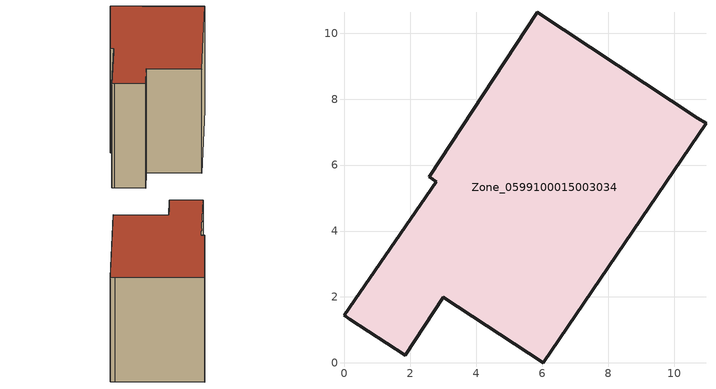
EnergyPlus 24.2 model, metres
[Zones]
Zone_0599100015003034
 floor ground (C_G): 3,1.99 1.84,0.23 0.16,1.33 0,1.45 2.78,5.49 2.58,5.64 5.85,10.64 10.72,7.42 10.97,7.27 6.03,0 z0.89
 wall outside (C_F): 5.85,10.64 2.58,5.64 2.78,5.49 0,1.45 0.16,1.33 1.84,0.23 3,1.99 6.03,0 10.97,7.27 10.72,7.42 5.85,10.64 z0.89:8.5
 roof outside (C_R): 2.78,5.49 0,1.45 0.16,1.33 1.84,0.23 3,1.99 6.03,0 10.97,7.27 10.72,7.42 5.85,10.64 2.58,5.64 z8.5
[BUILDING]
Pand.0599100015003034: North Axis=0; Terrain=City; Loads Convergence Tolerance Value=0.04; Temperature Convergence Tolerance Value=0.4; Solar Distribution=FullExterior; Maximum Number of Warmup Days=25; Minimum Number of Warmup Days=1
[Site:Location]
Rotterdam.The.Hague.AP_ZH_NLD Design_Conditions: Latitude=51.96; Longitude=4.45; Time Zone=1; Elevation=-4.5
[SITE:GROUNDTEMPERATURE:BUILDINGSURFACE]
18, 18, 18, 18, 18, 18, 18, 18, 18, 18, 18, 18
[MATERIAL] Thermal Absorptance=0.9; Solar Absorptance=0.7; Visible Absorptance=0.7
Name | Roughness | Thickness | Conductivity | Density | Specific Heat
G.TI.1965-1974 | MediumSmooth | 0.15 | 0.882353 | 540 | 1210
F.TI.1965-1974 | Rough | 0.3 | 0.697674 | 1920 | 840
R.TI.1965-1974 | MediumRough | 0.2 | 0.232558 | 1500 | 1000
[CONSTRUCTION]
C_G: G.TI.1965-1974
C_F: F.TI.1965-1974
C_R: R.TI.1965-1974
[ZONE]
Zone_0599100015003034: Type=1; Multiplier=1; Ceiling Height=Autocalculate; Volume=Autocalculate; Floor Area=autocalculate; Part of Total Floor Area=Yes
[ZONEINFILTRATION:DESIGNFLOWRATE]
Infil_Zone_0599100015003034: Zone or ZoneList or Space or SpaceList=Zone_0599100015003034; Schedule=AlwaysOn; Design Flow Rate Calculation Method=Flow/Area; Flow Rate per Floor Area=0.003; Constant Term Coefficient=1; Temperature Term Coefficient=0; Velocity Term Coefficient=0; Velocity Squared Term Coefficient=0
[HVACTEMPLATE:ZONE:IDEALLOADSAIRSYSTEM]
Zone_0599100015003034: Maximum Heating Supply Air Temperature=50; Minimum Cooling Supply Air Temperature=13; Maximum Heating Supply Air Humidity Ratio=0.0156; Minimum Cooling Supply Air Humidity Ratio=0.0077; Heating Limit=NoLimit; Cooling Limit=NoLimit; Dehumidification Control Type=ConstantSensibleHeatRatio; Cooling Sensible Heat Ratio=0.7; Dehumidification Setpoint=60; Humidification Control Type=None; Humidification Setpoint=30; Outdoor Air Method=None; Outdoor Air Flow Rate per Person=0.00944; Outdoor Air Flow Rate per Zone Floor Area=0; Outdoor Air Flow Rate per Zone=0; Demand Controlled Ventilation Type=None; Outdoor Air Economizer Type=NoEconomizer; Heat Recovery Type=None; Sensible Heat Recovery Effectiveness=0.7; Latent Heat Recovery Effectiveness=0.65
[ZONECONTROL:THERMOSTAT]
ThermostatControl_Zone_0599100015003034: Zone or ZoneList=Zone_0599100015003034; Control Type Schedule=DualSetpointControlType; Control 1=Thermostat_Zone_0599100015003034; Temperature Difference Between Cutout And Setpoint=0
[THERMOSTATSETPOINT:DUALSETPOINT]
Thermostat_Zone_0599100015003034: Heating Setpoint Temperature Schedule=HeatingSetpoint_Zone_0599100015003034; Cooling Setpoint Temperature Schedule=CoolingSetpoint_Zone_0599100015003034
[SCHEDULE:COMPACT]
HeatingSetpoint_Zone_0599100015003034: Through: 12/31, For: AllDays, Until: 24:00, 21
CoolingSetpoint_Zone_0599100015003034: Through: 12/31, For: AllDays, Until: 24:00, 24
DualSetpointControlType: Through: 12/31, For: AllDays, Until: 24:00, 4
AlwaysOn: Through: 12/31, For: AllDays, Until: 24:00, 1
